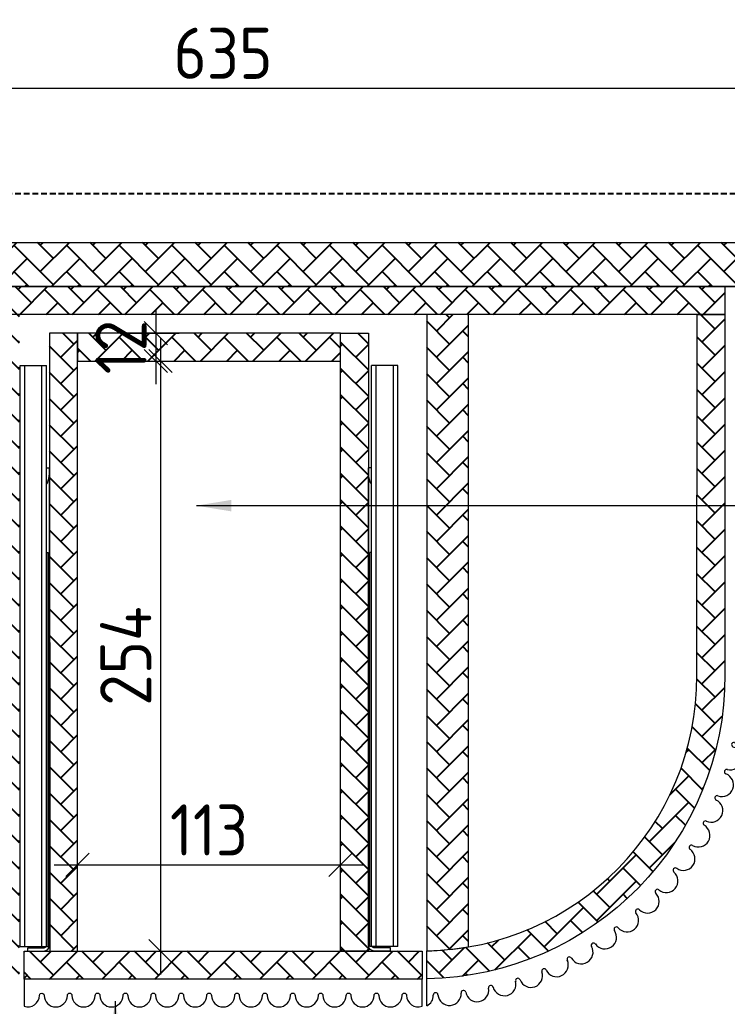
# Model space of a CAD drawing. Header units: millimetres. Extents: x 539949 to 547802, y -525020 to -515511.
# Drawn here: x 542289.3 to 542593.7, y -523318.5 to -522894 of the extents above; entities that cross this region are included whole.
import ezdxf

# ---------------------------------------------------------------- set-up
doc = ezdxf.new("R2010")
doc.units = ezdxf.units.MM
doc.header["$LTSCALE"] = 5
doc.header["$MEASUREMENT"] = 0
doc.header["$PDMODE"] = 35
doc.linetypes.add('DASHED', pattern=[0.75, 0.5, -0.25])
for name, color, linetype in [('DIM-10', 1, 'Continuous'), ('Hardware', 9, 'Continuous'), ('HATCH', 8, 'Continuous')]:
    doc.layers.add(name, color=color, linetype=linetype)
doc.layers.add('MDF', color=41, linetype='Continuous', lineweight=0)
doc.styles.add('ISOCP', font='isocp.shx')
doc.styles.get("Standard").update_dxf_attribs({"font": 'arial.ttf'})
doc.dimstyles.new('dim', dxfattribs={"dimtxt": 2, "dimasz": 2, "dimexe": 1, "dimexo": 1, "dimgap": 1, "dimtad": 1, "dimdec": 0, "dimdsep": 46, "dimtxsty": 'Standard', "dimblk": 'OBLIQUE', "dimcen": 0, "dimdle": 1, "dimclrd": 1, "dimclre": 1, "dimclrt": 1, "dimadec": 0, "dimazin": 0, "dimtfac": 1, "dimtdec": 0, "dimtix": 1, "dimtmove": 0, "dimatfit": 3, "dimfxl": 1, "dimlwd": 0, "dimlwe": 0, "dimarcsym": 0})
doc.dimstyles.new('DL - 10', dxfattribs={"dimscale": 10, "dimtxt": 2.2, "dimasz": 1, "dimexe": 1, "dimexo": 1, "dimgap": 0.4, "dimtad": 1, "dimdec": 0, "dimdsep": 46, "dimtxsty": 'ISOCP', "dimblk": 'OBLIQUE', "dimcen": 0.5, "dimdle": 1, "dimclrd": 256, "dimclre": 256, "dimclrt": 2, "dimadec": 0, "dimazin": 2, "dimtfac": 1, "dimtdec": 0, "dimtix": 1, "dimtmove": 1, "dimatfit": 3, "dimldrblk": 'OPEN90', "dimfxl": 1, "dimlwd": 9, "dimlwe": 9, "dimarcsym": 0})
pattern_1 = [(45, (14015.82022846141, -6149.852827284369), (0, 11.31370849898476), [24, -8]), (135, (14021.47708271141, -6144.195973034369), (9e-16, 11.31370849898476), [24, -8])]

# ---------------------------------------------------------------- blocks, each defined once
blk = doc.blocks.new('A$C3e9ea4c4')
at = {"layer": 'MDF'}
for p, q in [((128.3249224240566, 309.5067332097678), (140.278954432794, 309.5067332097678)), ((0, 0), (0, 11.64314068603562))]:
    blk.add_line(p, q, dxfattribs=at)
blk.add_lwpolyline([(128.3249224240566, 309.5067332097678), (128.324922424159, 142.6820913089323, -0.4107428669992408), (0, 11.64314068609383)], format="xyb", dxfattribs=at)
for centre, radius, start, end in [((135.3129736228148, 310.0889999827486), 5, 270.0000000133402, 353.3125405839946), ((135.3412560072029, 304.0890666409978), 1, 90.27007787238209, 269.729922127618), ((135.3129736228148, 298.0891332992469), 5, 270.0000000133402, 89.72992211427785), ((135.3412560072029, 292.089199957496), 1, 90.27007787238209, 269.729922127618), ((135.3129736228148, 286.0892666157451), 5, 270.0000000133402, 89.72992211427785), ((135.3412560072029, 280.0893332739943), 1, 90.27007787238209, 269.729922127618), ((135.3129736228148, 274.0893999322434), 5, 270.0000000133402, 89.72992211427785), ((135.3412560072029, 268.0894665904925), 1, 90.27007787238209, 269.729922127618), ((135.3129736228148, 262.0895332487416), 5, 270.0000000133402, 89.72992211427785), ((135.3412560072029, 256.0895999069908), 1, 90.27007787238209, 269.729922127618), ((135.3129736228148, 250.0896665652399), 5, 270.0000000133402, 89.72992211427785), ((135.3412560072029, 244.089733223489), 1, 90.27007787238209, 269.729922127618), ((135.3129736228148, 238.0897998817381), 5, 270.0000000133402, 89.72992211427785), ((135.3412560072029, 232.0898665399873), 1, 90.27007787238209, 269.729922127618), ((135.3129736228148, 226.0899331982364), 5, 270.0000000133402, 89.72992211427785), ((135.3412560072029, 220.0899998564855), 1, 90.27007787238209, 269.729922127618), ((135.3129736228148, 214.0900665147346), 5, 270.0000000133402, 89.72992211427785), ((135.3412560072029, 208.0901331729838), 1, 90.27007787238209, 269.729922127618), ((135.3129736228148, 202.0901998312329), 5, 270.0000000133402, 89.72992211427785), ((135.3412560072029, 196.090266489482), 1, 90.27007787238209, 269.729922127618), ((135.3129736228148, 190.0903331477311), 5, 270.0000000133402, 89.72992211427785), ((135.3412560072029, 184.0903998059803), 1, 90.27007787238209, 269.729922127618), ((135.3129736228148, 178.0904664642294), 5, 270.0000000133402, 89.72992211427785), ((135.3412560072029, 172.0905331224785), 1, 90.27007787238209, 269.729922127618), ((135.3129736228148, 166.0905997807276), 5, 270.0000000133402, 89.72992211427785), ((135.3412560072029, 160.0906664389768), 1, 90.27007787238209, 269.729922127618), ((135.3129736228148, 154.0907330972259), 5, 270.0000000133402, 89.72992211427785), ((135.3412560072029, 148.090799755475), 1, 90.27007787238209, 269.729922127618), ((135.3129736228148, 142.0908664137241), 5, 270.0000000133402, 89.72992211427785), ((135.3412560072029, 136.0909330719733), 1, 90.27007787238209, 269.729922127618), ((134.7898768008454, 130.109979442961), 5, 265.000000010094, 84.72992212105736), ((133.2245674174046, 118.2202742563677), 5, 260.0000000148117, 79.72992211993596), ((134.2942976197228, 124.1241439444129), 0.9999999999999998, 80.270077875439, 259.7299221336571), ((130.628958422225, 106.5122386894072), 5, 255.0000000174988, 74.72992211427476), ((132.2105426378548, 112.3065821993514), 0.9999999999999998, 80.270077875439, 259.7299221336571), ((127.0228039668873, 95.0749779624748), 5, 250.0000000164746, 69.72992213100048), ((129.1014787763124, 100.7033979038824), 1, 70.27007787989655, 249.7299221310004), ((124.9972826533485, 89.427211731032), 1, 70.27007787989655, 249.7299221310004), ((122.433549064328, 83.99553653568728), 5, 245.0000000122923, 64.72992212113797), ((116.8961207155371, 73.35823564819293), 5, 240.0000000148256, 59.72992212261182), ((119.9205806497484, 78.54018915101187), 1, 60.27007786594896, 239.7299221226118), ((113.9206473079976, 68.14799976110226), 1, 60.27007786594896, 239.7299221226118), ((110.4526620936813, 63.24403158266796), 5, 235.0000000140765, 54.72992212209017), ((103.1522118095309, 53.7298995393212), 5, 230.0000000155846, 49.72992212546689), ((107.0305601839209, 58.30793556844583), 1, 50.27007788304229, 229.7299221254669), ((95.05033069790807, 44.88824780745199), 5, 225.0000000165077, 44.72992211304084), ((99.31719456193969, 49.11550437746337), 1, 50.27007788304229, 229.7299221254669), ((86.20867896627169, 36.78636669594562), 4.999999999999999, 220.0000000104629, 39.72992213104735), ((90.8230741280131, 40.62138394353678), 0.9999999999999998, 40.2700778698327, 219.7299221310474), ((76.69454692280851, 29.4859164119116), 5, 215.0000000146114, 34.72992212807208), ((81.63064293703064, 32.90801832155557), 0.9999999999999998, 40.2700778698327, 219.7299221310474), ((66.58034285728354, 23.04245778993936), 4.999999999999999, 210.0000000166179, 29.72992211626291), ((71.79057874449063, 26.0179311974789), 1, 30.27007787450782, 209.729922131155), ((55.94304196978919, 17.50502944114851), 4.999999999999999, 205.0000000161167, 24.72992211971414), ((61.39838935458101, 20.01799785572803), 1, 30.27007787450782, 209.729922131155), ((44.86360054288525, 12.91577453858918), 4.999999999999999, 200.0000000162934, 19.72992211696418), ((50.51136677444447, 14.94129585212795), 1, 20.27007787838508, 199.7299221295212), ((27.63199630612507, 7.728035867621657), 0.9999999999999998, 10.27007787618781, 189.729922124561), ((33.42633981595282, 9.309620083251502), 5, 195.0000000164416, 14.72992212037847), ((39.23518060159404, 10.83709972916404), 1, 20.27007787838508, 199.7299221295212), ((-1.887888454832137, 4.350248354428913), 4.742234026600902, 293.4595209432931, 3.043537963269306), ((3.851171315182, 4.593779957329389), 1.003548734861233, 6.812655809050626, 179.5286179579505), ((9.833598018623888, 5.154644990747329), 5.005500930235281, 185.0627842244553, 3.672646053161126), ((15.81443456106354, 5.644280886102933), 0.9999999999540251, 10.27007785321647, 189.7299221454108), ((21.71830424910877, 6.714011088071857), 5, 190.0000000120425, 9.729922117986852)]:
    blk.add_arc(centre, radius, start, end, dxfattribs=at)
blk = doc.blocks.new('*U365')
at = {"layer": 'Hardware', "lineweight": 5}
for p, q in [((100, 9.347200000000155), (100, 11.32840000000033)), ((350, 11.32840000000033), (100, 11.32840000000033)), ((100, 1.981200000000171), (100, 9.347200000000155)), ((350, 9.347200000000155), (100, 9.347200000000155)), ((349.3330000000005, 12.69999999999982), (144, 12.69999999999982)), ((144, 11.32840699999997), (144, 12.69999300000018)), ((180.5, 11.43373000000065), (151.0450739999997, 11.43373000000065)), ((180.5, 11.32840200000009), (180.5, 12.03427499999998)), ((350, 12.03427499999998), (180.5, 12.03427499999998)), ((349.3330000000005, 12.03424300000006), (349.3330000000005, 12.69999999999982)), ((350, 9.038775999999416), (349.9999760000001, 9.038775999999416)), ((350, 0), (350, 12.03427499999998)), ((350.6030000000001, 3.273799999999937), (350.6030000000001, 10.03299999999945)), ((352, 3.273799999999937), (352, 10.03299999999945)), ((350, 7.998164999999972), (349.9999770000004, 7.998164999999972)), ((350, 6.068881999999576), (349.999984, 6.068881999999576)), ((350, 5.220835000000079), (349.9999900000002, 5.220835000000079)), ((100, 0), (100, 1.981200000000171)), ((350, 1.981200000000171), (100, 1.981200000000171)), ((350, 0), (100, 0)), ((100.7619930000001, 0), (100.7619930000001, 2.30000005104e-05)), ((109.5379940000003, 0), (109.5379940000003, 2.30000005104e-05)), ((158.8999940000003, 0), (158.8999940000003, 2.20000001718e-05)), ((215.8999940000003, 0), (215.8999940000003, 1.29999998535e-05)), ((231.6999969999997, 0), (231.6999969999997, 1.29999998535e-05)), ((332.7000010000002, 0), (332.7000010000002, 1.29999998535e-05)), ((339.0799999999999, 0), (339.0799999999999, 1.4000000192e-05)), ((350, 2.417765000000144), (349.9999829999997, 2.417765000000144)), ((352, 3.273799999999937), (350.6030000000001, 3.273799999999937))]:
    blk.add_line(p, q, dxfattribs=at)
for radius, end in [(2.666999999999999, 90), (1.27, 58.31895825415202)]:
    blk.add_arc((349.3330000000005, 10.03299999999945), radius, 0, end, dxfattribs=at)
for centre, major_axis, ratio, start_param, end_param in [((143.9784880000007, 11.17599999999947), (-7.169856000000007, 8.999999999999998e-16), 0.212556570173794, 3.311523345656614, 4.709388693598832), ((148.5532430000003, 11.34906500000034), (-2.523464999999987, 3e-16), 0.2125565442754319, 3.103162821900935, 3.300100880979728)]:
    blk.add_ellipse(centre, major_axis=major_axis, ratio=ratio, start_param=start_param, end_param=end_param, dxfattribs=at)
blk = doc.blocks.new('_OBLIQUE')
at = {"color": 0, "linetype": 'ByBlock', "lineweight": -2}
blk.add_line((-0.5, -0.5), (0.5, 0.5), dxfattribs=at)
blk = doc.blocks.new('*D128')
at = {"layer": 'Defpoints', "color": 0, "transparency": 16777216}
for p in [(542694.2862968781, -522923.4193417635), (542059.2863716349, -522968.7958451393), (542694.2862968781, -522968.7958451393)]:
    blk.add_point(p, dxfattribs=at)
at = {"layer": 'DIM-10', "lineweight": 9, "transparency": 16777216}
for p, q in [((542059.2863716349, -522958.7958451393), (542059.2863716349, -522913.4193417635)), ((542694.2862968781, -522958.7958451393), (542694.2862968781, -522913.4193417635)), ((542049.2863716349, -522923.4193417635), (542704.2862968781, -522923.4193417635))]:
    blk.add_line(p, q, dxfattribs=at)
at = {"layer": 'DIM-10', "lineweight": 9, "transparency": 16777216, "xscale": 10, "yscale": 10, "zscale": 10, "rotation": 180}
blk.add_blockref('_OBLIQUE', (542059.2863716349, -522923.4193417635), dxfattribs=at)
at = {"layer": 'DIM-10', "lineweight": 9, "transparency": 16777216, "xscale": 10, "yscale": 10, "zscale": 10}
blk.add_blockref('_OBLIQUE', (542694.2862968781, -522923.4193417635), dxfattribs=at)
at = {"layer": 'DIM-10', "color": 2, "transparency": 16777216, "insert": (542376.7863342565, -522908.4193417635), "char_height": 22, "attachment_point": 5, "style": 'ISOCP'}
blk.add_mtext('635', dxfattribs=at)
blk = doc.blocks.new('_Open90')
at = {"color": 0, "linetype": 'ByBlock', "lineweight": -2}
for p, q in [((-0.5, 0.5), (0, 0)), ((0, 0), (-1, 0)), ((0, 0), (-0.5, -0.5))]:
    blk.add_line(p, q, dxfattribs=at)
blk = doc.blocks.new('*D96')
at = {"layer": 'Defpoints', "color": 0, "transparency": 16777216}
for p in [(542148.8606434761, -523175.7488529904), (542604.7213686008, -523176.1981635743), (542604.7213686008, -523485.6633463884)]:
    blk.add_point(p, dxfattribs=at)
at = {"layer": 'DIM-10', "lineweight": 9, "transparency": 16777216}
for p, q in [((542148.8606434761, -523185.7488529904), (542148.8606434761, -523495.6633463884)), ((542604.7213686008, -523186.1981635743), (542604.7213686008, -523495.6633463884)), ((542138.8606434761, -523485.6633463884), (542614.7213686008, -523485.6633463884))]:
    blk.add_line(p, q, dxfattribs=at)
at = {"layer": 'DIM-10', "lineweight": 9, "transparency": 16777216, "xscale": 10, "yscale": 10, "zscale": 10, "rotation": 180}
blk.add_blockref('_OBLIQUE', (542148.8606434761, -523485.6633463884), dxfattribs=at)
at = {"layer": 'DIM-10', "lineweight": 9, "transparency": 16777216, "xscale": 10, "yscale": 10, "zscale": 10}
blk.add_blockref('_OBLIQUE', (542604.7213686008, -523485.6633463884), dxfattribs=at)
at = {"layer": 'DIM-10', "color": 2, "transparency": 16777216, "insert": (542376.7910060384, -523470.6633463884), "char_height": 22, "attachment_point": 5, "style": 'ISOCP'}
blk.add_mtext('456', dxfattribs=at)
blk = doc.blocks.new('*D98')
at = {"layer": 'Defpoints', "color": 0, "transparency": 16777216}
for p in [(542148.8606434761, -523175.7488529904), (542289.1553436208, -523318.6753350197), (542148.8606434761, -523447.5039729886)]:
    blk.add_point(p, dxfattribs=at)
at = {"layer": 'DIM-10', "lineweight": 9, "transparency": 16777216}
for p, q in [((542148.8606434761, -523185.7488529904), (542148.8606434761, -523457.5039729886)), ((542289.1553436208, -523328.6753350197), (542289.1553436208, -523457.5039729886)), ((542299.1553436208, -523447.5039729886), (542138.8606434761, -523447.5039729886))]:
    blk.add_line(p, q, dxfattribs=at)
at = {"layer": 'DIM-10', "lineweight": 9, "transparency": 16777216, "xscale": 10, "yscale": 10, "zscale": 10, "rotation": 180}
blk.add_blockref('_OBLIQUE', (542148.8606434761, -523447.5039729886), dxfattribs=at)
at = {"layer": 'DIM-10', "lineweight": 9, "transparency": 16777216, "xscale": 10, "yscale": 10, "zscale": 10}
blk.add_blockref('_OBLIQUE', (542289.1553436208, -523447.5039729886), dxfattribs=at)
at = {"layer": 'DIM-10', "color": 2, "transparency": 16777216, "insert": (542219.0079935484, -523432.5039729886), "char_height": 22, "attachment_point": 5, "style": 'ISOCP'}
blk.add_mtext('140', dxfattribs=at)
blk = doc.blocks.new('*D136')
at = {"layer": 'Defpoints', "color": 0, "transparency": 16777216}
for p in [(542604.7213686008, -523176.1981635743), (542464.4084088652, -523318.6754181624), (542604.7213686008, -523447.5039729882)]:
    blk.add_point(p, dxfattribs=at)
at = {"layer": 'DIM-10', "lineweight": 9, "transparency": 16777216}
for p, q in [((542604.7213686008, -523186.1981635743), (542604.7213686008, -523457.5039729882)), ((542464.4084088652, -523328.6754181624), (542464.4084088652, -523457.5039729882)), ((542454.4084088652, -523447.5039729882), (542614.7213686008, -523447.5039729882))]:
    blk.add_line(p, q, dxfattribs=at)
at = {"layer": 'DIM-10', "lineweight": 9, "transparency": 16777216, "xscale": 10, "yscale": 10, "zscale": 10, "rotation": 180}
blk.add_blockref('_OBLIQUE', (542464.4084088652, -523447.5039729882), dxfattribs=at)
at = {"layer": 'DIM-10', "lineweight": 9, "transparency": 16777216, "xscale": 10, "yscale": 10, "zscale": 10}
blk.add_blockref('_OBLIQUE', (542604.7213686008, -523447.5039729882), dxfattribs=at)
at = {"layer": 'DIM-10', "color": 2, "transparency": 16777216, "insert": (542534.564888733, -523432.5039729882), "char_height": 22, "attachment_point": 5, "style": 'ISOCP'}
blk.add_mtext('140', dxfattribs=at)
blk = doc.blocks.new('*D100')
at = {"layer": 'Defpoints', "color": 0, "transparency": 16777216}
for p in [(542427.3495118803, -523257.6261259445), (542314.1553436208, -523282.792510852), (542427.3495118803, -523282.792510852)]:
    blk.add_point(p, dxfattribs=at)
at = {"layer": 'DIM-10', "lineweight": 9, "transparency": 16777216}
for p, q in [((542314.1553436208, -523272.792510852), (542314.1553436208, -523247.6261259445)), ((542427.3495118803, -523272.792510852), (542427.3495118803, -523247.6261259445)), ((542304.1553436208, -523257.6261259445), (542437.3495118803, -523257.6261259445))]:
    blk.add_line(p, q, dxfattribs=at)
at = {"layer": 'DIM-10', "lineweight": 9, "transparency": 16777216, "xscale": 10, "yscale": 10, "zscale": 10, "rotation": 180}
blk.add_blockref('_OBLIQUE', (542314.1553436208, -523257.6261259445), dxfattribs=at)
at = {"layer": 'DIM-10', "lineweight": 9, "transparency": 16777216, "xscale": 10, "yscale": 10, "zscale": 10}
blk.add_blockref('_OBLIQUE', (542427.3495118803, -523257.6261259445), dxfattribs=at)
at = {"layer": 'DIM-10', "color": 2, "transparency": 16777216, "insert": (542370.7524277505, -523242.6261259445), "char_height": 22, "attachment_point": 5, "style": 'ISOCP'}
blk.add_mtext('113', dxfattribs=at)
blk = doc.blocks.new('*D137')
at = {"layer": 'Defpoints', "color": 0, "transparency": 16777216}
for p in [(542314.155343621, -523040.8577608213), (542316.9357464522, -523294.7925108523), (542349.9265353264, -523294.7925108523)]:
    blk.add_point(p, dxfattribs=at)
at = {"layer": 'DIM-10', "lineweight": 9, "transparency": 16777216}
for p, q in [((542349.9265353264, -523030.8577608213), (542349.9265353264, -523304.7925108523)), ((542324.155343621, -523040.8577608213), (542359.9265353264, -523040.8577608213)), ((542326.9357464522, -523294.7925108523), (542359.9265353264, -523294.7925108523))]:
    blk.add_line(p, q, dxfattribs=at)
at = {"layer": 'DIM-10', "lineweight": 9, "transparency": 16777216, "xscale": 10, "yscale": 10, "zscale": 10}
for p, rotation in [((542349.9265353264, -523040.8577608213), 90), ((542349.9265353264, -523294.7925108523), 270)]:
    blk.add_blockref('_OBLIQUE', p, dxfattribs=dict(at, rotation=rotation))
at = {"layer": 'DIM-10', "color": 2, "transparency": 16777216, "insert": (542334.9243699718, -523167.8251358368), "char_height": 22, "attachment_point": 5, "rotation": 90, "style": 'ISOCP'}
blk.add_mtext('254', dxfattribs=at)
blk = doc.blocks.new('*D148')
at = {"layer": 'Defpoints', "color": 0, "transparency": 16777216}
for p in [(542325.7789278956, -523028.8577608213), (542325.7789278956, -523040.8577608213), (542347.8727850493, -523040.8577608213)]:
    blk.add_point(p, dxfattribs=at)
at = {"layer": 'DIM-10', "lineweight": 9, "transparency": 16777216}
for p, q in [((542347.8727850493, -523018.8577608213), (542347.8727850493, -523050.8577608213)), ((542335.7789278956, -523028.8577608213), (542357.8727850493, -523028.8577608213)), ((542335.7789278956, -523040.8577608213), (542357.8727850493, -523040.8577608213))]:
    blk.add_line(p, q, dxfattribs=at)
at = {"layer": 'DIM-10', "lineweight": 9, "transparency": 16777216, "xscale": 10, "yscale": 10, "zscale": 10}
for p, rotation in [((542347.8727850493, -523028.8577608213), 90), ((542347.8727850493, -523040.8577608213), 270)]:
    blk.add_blockref('_OBLIQUE', p, dxfattribs=dict(at, rotation=rotation))
at = {"layer": 'DIM-10', "color": 2, "transparency": 16777216, "insert": (542332.8706196938, -523034.8577608213), "char_height": 22, "attachment_point": 5, "rotation": 90, "style": 'ISOCP'}
blk.add_mtext('12', dxfattribs=at)

msp = doc.modelspace()

# ---------------------------------------------------------------- hatches: boundary and pattern name
at = {"layer": 'HATCH'}
h = msp.add_hatch(dxfattribs=at)
h.set_pattern_fill('AR-HBONE', color=256, scale=2)
h.set_pattern_definition([(45, (14015.82022846141, -5999.846894964168), (0, 11.31370849898476), [24, -8]), (135, (14021.47708271141, -5994.190040714168), (9e-16, 11.31370849898476), [24, -8])])
h.paths.add_polyline_path([(542077.2863716349, -522989.8577608211), (542676.2862968781, -522989.8577608211), (542676.2862968781, -523008.8029010574), (542077.2863716349, -523008.8029010574)])
h = msp.add_hatch(dxfattribs=at)
h.set_pattern_fill('AR-HBONE', color=256, scale=2)
h.set_pattern_definition([(45, (0, 0), (0, 11.31370849898476), [24, -8]), (135, (5.65685425, 5.65685425), (9e-16, 11.31370849898476), [24, -8])])
edge = h.paths.add_edge_path()
edge.add_line((542580.7213823727, -523176.2107209496), (542580.7273568886, -523020.8029010574))
edge.add_line((542580.7273568886, -523020.8029010574), (542592.7333312891, -523020.8029010574))
edge.add_line((542592.7333312891, -523020.8029010574), (542592.7333312893, -523175.6187230605))
edge.add_arc((542462.2694093817, -523176.2099479554), 130.4652615311304, -89.06058415451548, 0.25964618293818376, ccw=False)
edge.add_line((542464.4084088651, -523306.6576736834), (542464.4084088651, -523294.6557810215))
edge.add_arc((542462.251458339, -523176.2054940135), 118.4699241489108, 271.0432267209364, 359.9974720894105)
h.paths.add_polyline_path([(542160.8273884226, -523008.8029010574), (542592.7333312893, -523008.8029010574), (542592.7333312893, -523020.8029010574), (542160.8273884226, -523020.8029010574)])
edge = h.paths.add_edge_path()
edge.add_line((542172.839337339, -523176.2107209496), (542172.8333628231, -523020.8029010574))
edge.add_line((542172.8333628231, -523020.8029010574), (542160.8273884226, -523020.8029010574))
edge.add_line((542160.8273884226, -523020.8029010574), (542160.8273884224, -523175.6187230605))
edge.add_arc((542291.29131033, -523176.2099479554), 130.4652615311304, 179.7403538170617, 269.0605841545154)
edge.add_line((542289.1523108466, -523306.6576736834), (542289.1523108466, -523294.6557810215))
edge.add_arc((542291.3092613727, -523176.2054940135), 118.4699241489108, 180.0025279105895, 268.95677327906355, ccw=False)
edge = h.paths.add_edge_path()
edge.add_line((542289.1553436208, -523020.8029010574), (542271.1553436208, -523020.8029010574))
edge.add_line((542271.1553436208, -523020.8029010574), (542271.1553436208, -523292.9485560219))
edge.add_arc((542291.3092613727, -523176.2054940136), 118.4699241488722, 260.2052949795233, 268.9582402668085)
edge.add_line((542289.1553436208, -523294.6558362087), (542289.1553436208, -523020.8029010574))
h = msp.add_hatch(dxfattribs=at)
h.set_pattern_fill('AR-HBONE', color=256, scale=2)
h.set_pattern_definition([(45, (14027.87912544631, -6149.852827284369), (0, 11.31370849898476), [24, -8]), (135, (14033.53597969631, -6144.195973034369), (9e-16, 11.31370849898476), [24, -8])])
edge = h.paths.add_edge_path()
edge.add_line((542482.4084088652, -523020.8029010574), (542464.4084088652, -523020.8029010574))
edge.add_line((542464.4084088652, -523020.8029010574), (542464.4084088652, -523294.7925108521))
edge.add_arc((542458.4237105992, -523147.3547880629), 147.5591363304726, 272.3244377727747, 279.3545294419941)
edge.add_line((542482.4084088652, -523292.9516045243), (542482.4084088652, -523020.8029010574))
h = msp.add_hatch(dxfattribs=at)
h.set_pattern_fill('AR-HBONE', color=256, scale=2)
h.set_pattern_definition([(45, (14567.70429385011, -6149.852827284369), (0, 11.31370849898476), [24, -8]), (135, (14573.36114810011, -6144.195973034369), (9e-16, 11.31370849898476), [24, -8])])
h.paths.add_polyline_path([(542302.1876248518, -523294.792510852), (542314.1876248518, -523294.792510852), (542314.1553436208, -523028.8577608211), (542302.1553436208, -523028.8577608211)])
h = msp.add_hatch(dxfattribs=at)
h.set_pattern_fill('AR-HBONE', color=256, scale=2)
h.set_pattern_definition([(45, (14015.82022846141, -6129.861647182086), (0, 11.31370849898476), [24, -8]), (135, (14021.47708271141, -6124.204792932086), (9e-16, 11.31370849898476), [24, -8])])
h.paths.add_polyline_path([(542427.3495118803, -523028.8577608211), (542314.1553436208, -523028.8577608211), (542314.1553436208, -523040.8577608211), (542427.3495118803, -523040.8577608211)])
h = msp.add_hatch(dxfattribs=at)
h.set_pattern_fill('AR-HBONE', color=256, scale=2)
h.set_pattern_definition(pattern_1)
h.paths.add_polyline_path([(542439.3495118804, -523294.792510852), (542427.3495118804, -523294.792510852), (542427.3495118804, -523028.8577608211), (542439.3495118804, -523028.8577608211)])
h = msp.add_hatch(dxfattribs=at)
h.set_pattern_fill('AR-HBONE', color=256, scale=2)
h.set_pattern_definition(pattern_1)
h.paths.add_polyline_path([(542291.1553436208, -523294.792510852), (542462.4084088652, -523294.792510852), (542462.4084088652, -523306.792510852), (542291.1553436208, -523306.792510852)])

# ---------------------------------------------------------------- linework, layer by layer
at = {"layer": 'HATCH', "linetype": 'DASHED'}
msp.add_line((542077.2863716349, -522968.7958451393), (542676.2862968781, -522968.7958451393), dxfattribs=at)
at = {"layer": 'MDF'}
for points in [[(542077.2863716349, -522989.8577608211), (542676.2862968781, -522989.8577608211), (542676.2862968781, -523008.8029010574), (542077.2863716349, -523008.8029010574)], [(542160.8273884226, -523008.8029010574), (542592.7333312893, -523008.8029010574), (542592.7333312893, -523020.8029010574), (542160.8273884226, -523020.8029010574)], [(542160.8273884226, -523008.8029010574), (542592.7333312893, -523008.8029010574), (542592.7333312893, -523020.8029010574), (542160.8273884226, -523020.8029010574)], [(542302.1876248518, -523294.792510852), (542314.1876248518, -523294.792510852), (542314.1553436208, -523028.8577608211), (542302.1553436208, -523028.8577608211)], [(542427.3495118803, -523028.8577608211), (542314.1553436208, -523028.8577608211), (542314.1553436208, -523040.8577608211), (542427.3495118803, -523040.8577608211)], [(542439.3495118804, -523294.792510852), (542427.3495118804, -523294.792510852), (542427.3495118804, -523028.8577608211), (542439.3495118804, -523028.8577608211)], [(542291.1553436208, -523294.792510852), (542462.4084088652, -523294.792510852), (542462.4084088652, -523306.792510852), (542291.1553436208, -523306.792510852)]]:
    msp.add_lwpolyline(points, close=True, dxfattribs=at)
for points in [[(542482.4084088652, -523020.8029010574), (542464.4084088652, -523020.8029010574), (542464.4084088652, -523294.7925108521, 0.030684186067366), (542482.4084088652, -523292.9516045243)], [(542580.7213823727, -523176.2107209496), (542580.7273568886, -523020.8029010574), (542592.7333312891, -523020.8029010574), (542592.7333312893, -523175.6187230605, -0.4107428669992403), (542464.4084088651, -523306.6576736834), (542464.4084088651, -523294.6557810215, 0.4088777637650797)], [(542462.4084088652, -523306.792513524), (542291.1553436208, -523306.7925081801), (542291.1553436208, -523318.5155566441, 0.514112419422496), (542297.791634268, -523313.8144696355, -1.000010624408787), (542299.7916554433, -523313.8150169221, 0.9955697988190653), (542309.7915564994, -523313.8177543305, -0.9952741106540713), (542311.791534059, -523313.8177077282, 0.9952741106528392), (542321.7914218571, -523313.8174747168, -0.9952741106521936), (542323.7913994166, -523313.8174281145, 0.9952741106528838), (542333.7912872147, -523313.8171951032, -0.9952741106520069), (542335.7912647743, -523313.8171485009, 0.9952741106528092), (542345.7911525724, -523313.8169154895, -0.9952741106520071), (542347.7911301319, -523313.8168688872, 0.9952741106528838), (542357.79101793, -523313.8166358758, -0.9952741106518204), (542359.7909954896, -523313.8165892736, 0.9952741113844107), (542369.7908832877, -523313.8163562549, -0.9952741000586982), (542371.7908608472, -523313.8163096284, 0.9952509081159273), (542381.7907475409, -523313.816309514, -0.9952741107112293), (542383.7907251004, -523313.8163561161, 0.9952741106527285), (542393.7906128985, -523313.8165891275, -0.9952741106532039), (542395.7905904581, -523313.8166357298, 0.995274110652833), (542405.7904782562, -523313.8168687412, -0.9952741106520844), (542407.7904558157, -523313.8169153435, 0.9952741106527585), (542417.7903436138, -523313.8171483548, -0.9952741106520844), (542419.7903211734, -523313.8171949571, 0.9952741106527585), (542429.7902089715, -523313.8174279685, -0.9952741106520844), (542431.790186531, -523313.8174745708, 0.9952741106527585), (542441.7900743291, -523313.8177075821, -0.9956554839567702), (542443.7900551613, -523313.8186256895, 0.9964251065643902), (542453.7899906585, -523313.8158885435, -0.9960036952151915), (542455.7899741207, -523313.8144696112, 0.5129192146112361), (542462.4084088652, -523318.5217030055)]]:
    msp.add_lwpolyline(points, format="xyb", close=True, dxfattribs=at)

# ---------------------------------------------------------------- block references
at = {"layer": 'Hardware', "rotation": 270}
msp.add_blockref('*U365', (542289.4553436206, -522942.792510852), dxfattribs=at)
at = {"layer": 'Hardware', "xscale": -1, "rotation": 90}
msp.add_blockref('*U365', (542452.0495118804, -522942.792510852), dxfattribs=at)
at = {"layer": 'MDF'}
msp.add_blockref('A$C3e9ea4c4', (542464.4084088652, -523318.3008143695), dxfattribs=at)

# ---------------------------------------------------------------- dimensions: what is measured, and where the dimension line sits
at = {"layer": 'DIM-10'}
for base, p1, p2, picture, middle in [((542694.2862968781, -522923.4193417635), (542059.2863716349, -522968.7958451393), (542694.2862968781, -522968.7958451393), '*D128', (542376.7863342565, -522908.4193417635)), ((542604.7213686008, -523485.6633463884), (542148.8606434761, -523175.7488529904), (542604.7213686008, -523176.1981635743), '*D96', (542376.7910060384, -523470.6633463884)), ((542148.8606434761, -523447.5039729886), (542289.1553436208, -523318.6753350197), (542148.8606434761, -523175.7488529904), '*D98', (542219.0079935484, -523432.5039729886)), ((542604.7213686008, -523447.5039729882), (542464.4084088652, -523318.6754181624), (542604.7213686008, -523176.1981635743), '*D136', (542534.564888733, -523432.5039729882)), ((542427.3495118803, -523257.6261259445), (542314.1553436208, -523282.792510852), (542427.3495118803, -523282.792510852), '*D100', (542370.7524277505, -523242.6261259445))]:
    dim = msp.add_linear_dim(base=base, p1=p1, p2=p2, dimstyle='DL - 10', dxfattribs=at)
    dim.commit()
    dim.dimension.update_dxf_attribs({"geometry": picture, "text_midpoint": middle})
dim = msp.add_linear_dim(base=(542347.8727850493, -523040.8577608213), p1=(542325.7789278954, -523028.8577608211), p2=(542325.7789278954, -523040.8577608211), angle=90, dimstyle='DL - 10', dxfattribs=at)
dim.commit()
dim.dimension.update_dxf_attribs({"geometry": '*D148', "text_midpoint": (542347.8727850481, -523034.8577608213), "dimtype": 128})
dim = msp.add_linear_dim(base=(542349.9265353264, -523294.7925108523), p1=(542314.1553436208, -523040.8577608211), p2=(542316.935746452, -523294.792510852), angle=90, dimstyle='DL - 10', dxfattribs=at)
dim.commit()
dim.dimension.update_dxf_attribs({"geometry": '*D137', "text_midpoint": (542334.9243699718, -523167.8251358368)})

# ---------------------------------------------------------------- leaders
for points in [[(542365.302403222, -523103.0831439078), (542862.8613586585, -523103.0831439078)], [(542330.4394830993, -523316.3511764738), (542330.4394830993, -523361.2665991904), (542862.8613586585, -523361.2665991904)]]:
    msp.add_leader(points, dimstyle='dim', override={"dimscale": 1, "dimasz": 15, "dimtad": 0, "dimclrt": 4, "dimfxlon": 1})

doc.saveas('drawing.dxf')
